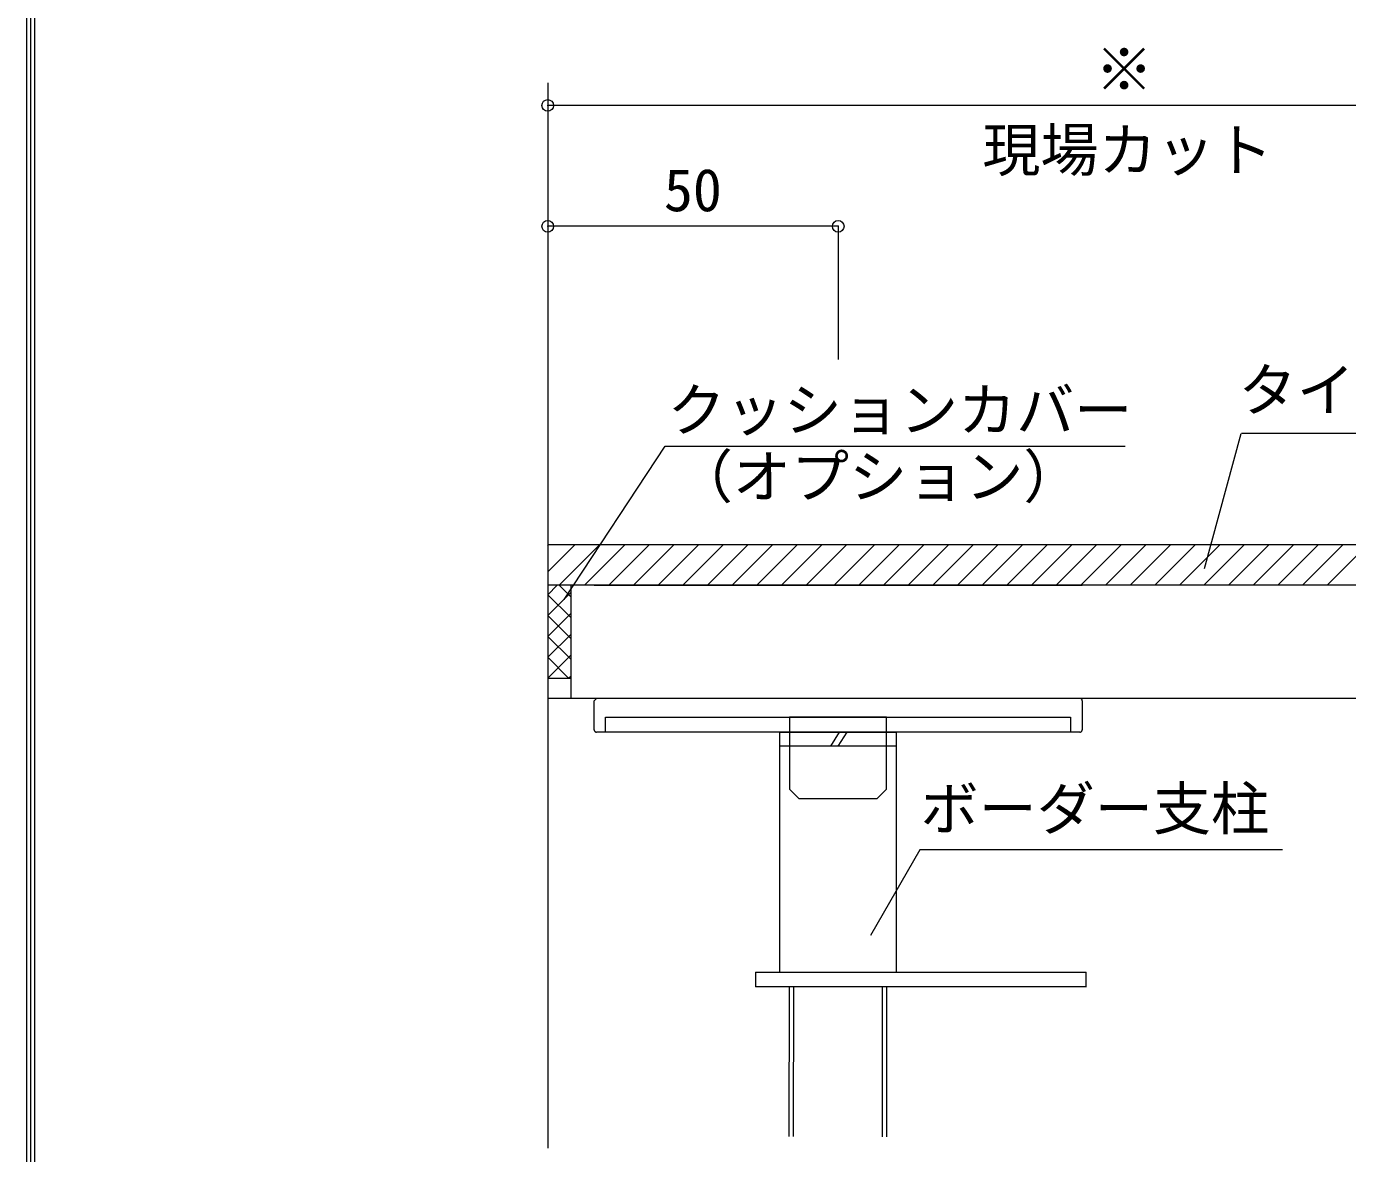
# Model space of a CAD drawing. Units: millimetres on the paper, enlarged 20 times, with parts at other scales. Extents: x -4101 to 4099, y -29121 to 2820.
# Drawn here: x -4004 to -2866, y -1829 to -859 of the extents above; entities that cross this region are included whole.
import ezdxf
from ezdxf.enums import TextEntityAlignment as Align

# ---------------------------------------------------------------- set-up
doc = ezdxf.new("R2010")
doc.units = ezdxf.units.MM
doc.header["$LTSCALE"] = 20
doc.header["$PDMODE"] = 32
doc.header["$PDSIZE"] = 10
for name, color, linetype, lineweight in [('3-0_構造符号', 7, 'Continuous', 18), ('3-7_建具線', 7, 'Continuous', 9), ('3-F_補助線', 7, 'Continuous', 9), ('9-F_補助線', 7, 'Continuous', 9), ('F-F_F-F', 7, 'Continuous', 9)]:
    doc.layers.add(name, color=color, linetype=linetype, lineweight=lineweight)
doc.styles.add('ＭＳ ゴシック', font='')
doc.styles.get('ＭＳ ゴシック').set_extended_font_data('MS Gothic')

msp = doc.modelspace()

# ---------------------------------------------------------------- linework, layer by layer
at = {"layer": '3-0_構造符号'}
for p, q in [((-3554.86, -907.11), (-3554.86, -1824.36)), ((-3304.86, -1030.76), (-3304.86, -1145.56)), ((-3554.86, -1305.23), (-3554.36, -1304.73)), ((-3554.76, -1304.79), (-2139.13, -1304.73)), ((-3554.61, -1328.04), (-3531.24, -1304.73)), ((-3545.03, -1339.73), (-3510.03, -1304.73)), ((-3523.34, -1339.73), (-3488.34, -1304.73)), ((-3502.13, -1339.73), (-3467.13, -1304.73)), ((-3480.92, -1339.73), (-3445.92, -1304.73)), ((-3459.7, -1339.73), (-3424.7, -1304.73)), ((-3438.49, -1339.73), (-3403.49, -1304.73)), ((-3417.28, -1339.73), (-3382.28, -1304.73)), ((-3396.07, -1339.73), (-3361.07, -1304.73)), ((-3374.85, -1339.73), (-3339.85, -1304.73)), ((-3353.64, -1339.73), (-3318.64, -1304.73)), ((-3332.43, -1339.73), (-3297.43, -1304.73)), ((-3308.24, -1339.73), (-3273.24, -1304.73)), ((-3287.03, -1339.73), (-3252.03, -1304.73)), ((-3265.82, -1339.73), (-3230.82, -1304.73)), ((-3244.6, -1339.73), (-3209.6, -1304.73)), ((-3223.39, -1339.73), (-3188.39, -1304.73)), ((-3202.18, -1339.73), (-3167.18, -1304.73)), ((-3180.97, -1339.73), (-3145.97, -1304.73)), ((-3159.75, -1339.73), (-3124.75, -1304.73)), ((-3138.54, -1339.73), (-3103.54, -1304.73)), ((-3117.33, -1339.73), (-3082.33, -1304.73)), ((-3096.11, -1339.73), (-3061.11, -1304.73)), ((-3074.9, -1339.73), (-3039.9, -1304.73)), ((-3053.69, -1339.73), (-3018.69, -1304.73)), ((-3032.47, -1339.73), (-2997.47, -1304.73)), ((-3011.26, -1339.73), (-2976.26, -1304.73)), ((-2990.05, -1339.73), (-2955.05, -1304.73)), ((-2968.83, -1339.73), (-2933.83, -1304.73)), ((-2947.62, -1339.73), (-2912.62, -1304.73)), ((-2926.41, -1339.73), (-2891.41, -1304.73)), ((-2905.19, -1339.73), (-2870.19, -1304.73)), ((-2883.98, -1339.73), (-2848.98, -1304.73)), ((-3554.86, -1347.89), (-3546.7, -1339.73)), ((-3534.82, -1339.73), (-3554.86, -1339.73)), ((-3534.82, -1349.93), (-3545.02, -1339.73)), ((-2304.86, -1339.73), (-3534.82, -1339.73)), ((-3534.82, -1437.23), (-3534.82, -1339.73)), ((-3514.86, -1339.73), (-3094.86, -1339.73)), ((-3554.86, -1365.83), (-3534.82, -1345.85)), ((-3534.82, -1367.87), (-3554.86, -1347.89)), ((-3554.86, -1383.83), (-3534.82, -1363.79)), ((-3534.82, -1385.87), (-3554.86, -1365.83)), ((-3554.86, -1401.77), (-3534.82, -1381.79)), ((-3534.82, -1403.81), (-3554.86, -1383.83)), ((-3554.86, -1419.71), (-3534.82, -1399.73)), ((-3536.86, -1419.71), (-3554.86, -1401.77)), ((-3554.86, -1419.71), (-3534.82, -1419.71)), ((-2618.51, -1437.23), (-3554.61, -1437.34)), ((-3094.86, -1439.21), (-3094.86, -1464.25)), ((-3263.28, -1453.4), (-3346.84, -1453.4)), ((-3267.06, -1453.4), (-3343.06, -1453.4)), ((-3096.84, -1466.23), (-3512.88, -1466.23)), ((-3355.06, -1466.18), (-3255.06, -1466.18)), ((-3355.06, -1466.18), (-3255.06, -1466.18)), ((-3355.06, -1478.18), (-3355.06, -1466.18)), ((-3355.06, -1672.77), (-3355.06, -1466.18)), ((-3255.06, -1466.18), (-3255.06, -1478.18)), ((-3255.06, -1466.18), (-3255.06, -1672.77)), ((-3255.06, -1478.18), (-3355.06, -1478.18)), ((-3338.86, -1523.42), (-3271.26, -1523.42)), ((-3376.13, -1672.83), (-3376.13, -1685.61)), ((-3376.04, -1672.83), (-3091.53, -1672.83)), ((-3091.73, -1672.98), (-3091.73, -1685.76)), ((-3091.53, -1685.61), (-3376.04, -1685.61)), ((-3346.96, -1814.26), (-3346.84, -1686.1)), ((-3343.21, -1814.41), (-3343.06, -1686.1)), ((-3267.06, -1686.1), (-3267.16, -1814.56)), ((-3263.28, -1686.1), (-3263.41, -1814.56))]:
    msp.add_line(p, q, dxfattribs=at)
at = {"layer": '3-0_構造符号', "lineweight": 9}
msp.add_line((-2532.86, -926.67), (-3554.86, -926.67), dxfattribs=at)
at = {"layer": '3-0_構造符号', "color": 4}
for p, q in [((-3554.86, -1339.73), (-3554.86, -1419.71)), ((-3536.86, -1419.71), (-3534.82, -1417.67))]:
    msp.add_line(p, q, dxfattribs=at)
at = {"layer": '3-0_構造符号'}
for points in [[(-3514.86, -1464.25), (-3514.86, -1439.21), (-3512.88, -1437.23)], [(-3094.86, -1439.21), (-3094.87, -1439.02), (-3094.9, -1438.83), (-3094.94, -1438.64), (-3095.01, -1438.45), (-3095.09, -1438.28), (-3095.19, -1438.11), (-3095.31, -1437.96), (-3095.44, -1437.81), (-3095.58, -1437.68), (-3095.74, -1437.57), (-3095.91, -1437.47), (-3096.08, -1437.38), (-3096.26, -1437.32), (-3096.45, -1437.27), (-3096.64, -1437.24), (-3096.84, -1437.23)], [(-3346.84, -1453.4), (-3346.84, -1515.38), (-3338.86, -1523.42)], [(-3271.26, -1523.42), (-3263.28, -1515.38), (-3263.28, -1453.4)], [(-3514.86, -1464.25), (-3514.85, -1464.45), (-3514.82, -1464.64), (-3514.77, -1464.83), (-3514.71, -1465.01), (-3514.63, -1465.18), (-3514.53, -1465.35), (-3514.41, -1465.51), (-3514.28, -1465.65), (-3514.13, -1465.78), (-3513.98, -1465.9), (-3513.81, -1466), (-3513.64, -1466.08), (-3513.45, -1466.15), (-3513.27, -1466.19), (-3513.07, -1466.22), (-3512.88, -1466.23)], [(-3096.84, -1466.23), (-3096.63, -1466.22), (-3096.43, -1466.19), (-3096.23, -1466.13), (-3096.03, -1466.06), (-3095.85, -1465.97), (-3095.67, -1465.85), (-3095.51, -1465.72), (-3095.37, -1465.58), (-3095.24, -1465.42), (-3095.12, -1465.24), (-3095.03, -1465.06), (-3094.96, -1464.86), (-3094.9, -1464.66), (-3094.87, -1464.46), (-3094.86, -1464.25)]]:
    msp.add_lwpolyline(points, dxfattribs=at)
for points in [[(-3105.08, -1466.18), (-3505.04, -1466.18), (-3505.04, -1453.4), (-3105.08, -1453.4)], [(-3305.06, -1478.18), (-3311.24, -1478.18), (-3303.68, -1466.18), (-3297.5, -1466.18)]]:
    msp.add_lwpolyline(points, close=True, dxfattribs=at)
msp.add_point((-3554.86, -926.67), dxfattribs=at)
at = {"layer": '3-7_建具線'}
for p, q in [((-2989.61, -1325.41), (-2957.99, -1209.2)), ((-2013.63, -1209.2), (-2957.84, -1209.2)), ((-3540.59, -1352.01), (-3453.69, -1219.94)), ((-3453.69, -1219.94), (-3057.85, -1219.94)), ((-3234.66, -1567.63), (-3277.2, -1641.23)), ((-2922.4, -1567.6), (-3234.65, -1567.6))]:
    msp.add_line(p, q, dxfattribs=at)
at = {"layer": '3-F_補助線'}
msp.add_line((-3304.86, -1030.76), (-3304.86, -1145.56), dxfattribs=at)
for p in [(-3554.86, -1030.76), (-3304.86, -1030.76)]:
    msp.add_point(p, dxfattribs=at)
at = {"layer": '9-F_補助線'}
msp.add_line((-3304.86, -1030.76), (-3554.86, -1030.76), dxfattribs=at)
at = {"layer": 'F-F_F-F', "color": 6}
for p, q in [((-4003.5, 2820.25), (-4003.5, -2820.25)), ((-4000, 2816.75), (-4000, -2816.75)), ((-3996.5, 2813.26), (-3996.5, -2813.25))]:
    msp.add_line(p, q, dxfattribs=at)

# ---------------------------------------------------------------- texts
at = {"layer": '3-0_構造符号', "style": 'ＭＳ ゴシック'}
for s, p in [('※', (-3083.81, -924.94)), ('現場カット', (-3180.83, -994.29)), ('タイルカーペットor置敷きビニル床タイル', (-2960.23, -1200.94)), ('クッションカバー', (-3451.76, -1218.14)), ('（オプション）', (-3445.49, -1275.39)), ('ボーダー支柱', (-3234, -1561.39))]:
    msp.add_text(s, height=36.66, dxfattribs=at).set_placement(p, align=Align.BOTTOM_LEFT)
at = {"layer": '3-F_補助線', "style": 'ＭＳ ゴシック'}
msp.add_text('50', height=36.66, dxfattribs=at).set_placement((-3454.86, -1028.76), align=Align.BOTTOM_LEFT)

doc.saveas('drawing.dxf')
